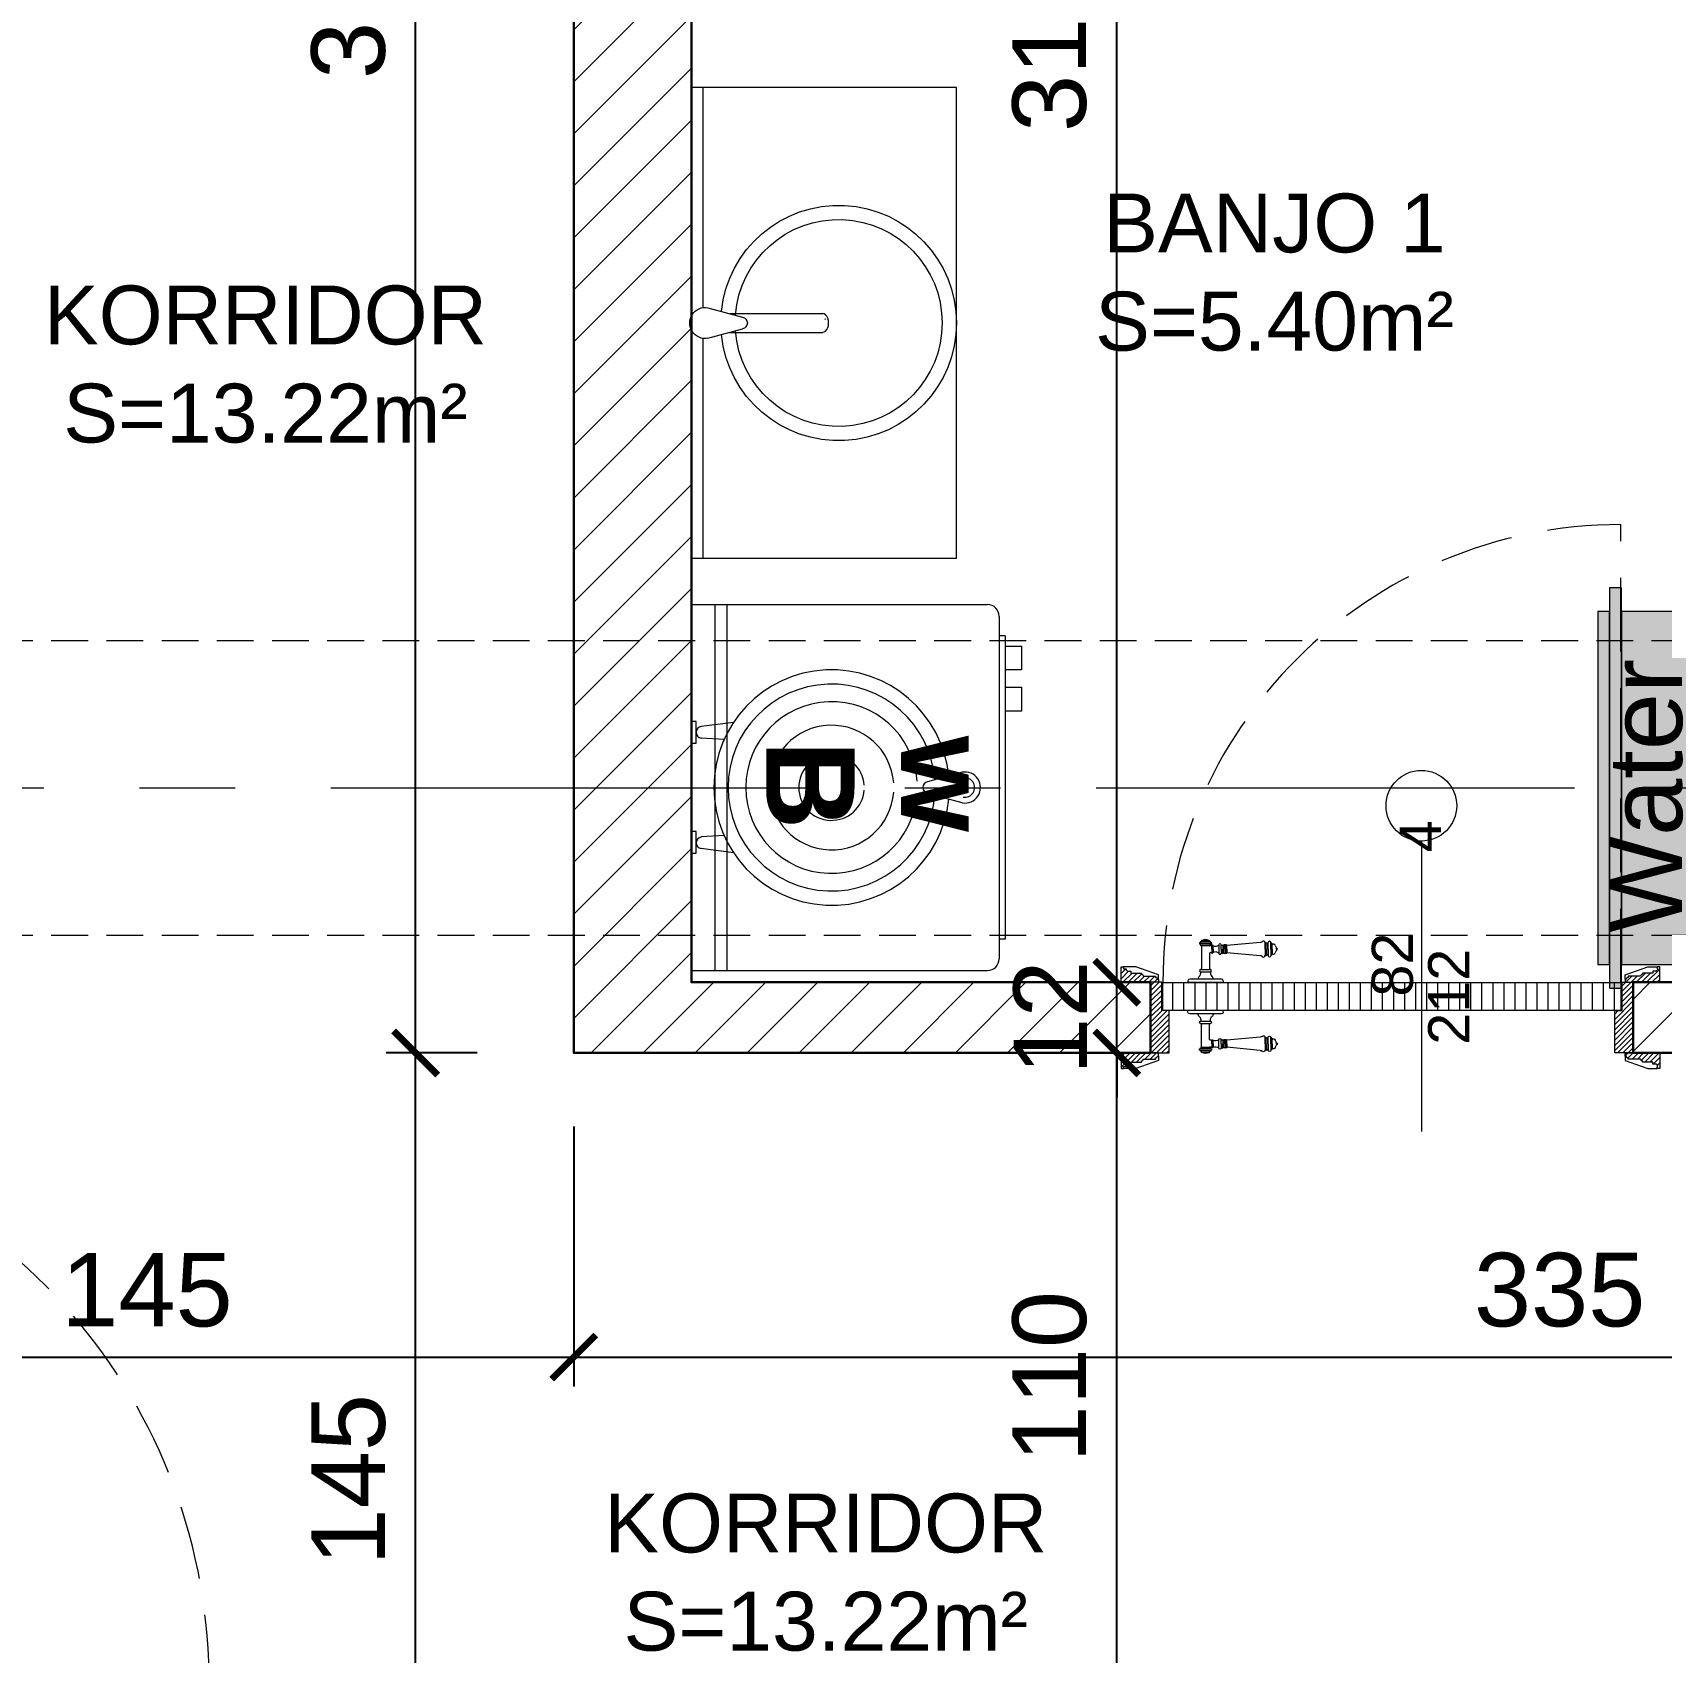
# Model space of a CAD drawing. Header units: centimetres. Extents: x 99002 to 104403, y -55119 to -48358.
# Drawn here: x 101197.4 to 101474.1, y -51419.2 to -51144 of the extents above; entities that cross this region are included whole.
import ezdxf

# ---------------------------------------------------------------- set-up
doc = ezdxf.new("R2010")
doc.units = ezdxf.units.CM
doc.header["$LTSCALE"] = 50
doc.header["$MEASUREMENT"] = 0
doc.linetypes.add('AXES', pattern=[2, 1.25, -0.25, 0.25, -0.25])
doc.linetypes.add('CACHE', pattern=[0.375, 0.25, -0.125])
doc.layers.get('0').update_dxf_attribs({"color": 8})
for name, color, linetype in [('AXES', 10, 'AXES'), ('COTE 50ème', 1, 'Continuous'), ('TEXTE', 7, 'Continuous')]:
    doc.layers.add(name, color=color, linetype=linetype)
for name, color, linetype, lineweight in [('BANJO', 160, 'Continuous', 9), ('BETON CACHE', 4, 'CACHE', 5), ('door', 44, 'Continuous', 5), ('KASETAT_Pen_No__22', 8, 'Continuous', 50), ('MACONNERIE COUPE', 7, 'Continuous', 30), ('MACONNERIE HACHURE', 253, 'Continuous', 13), ('mobilimi', 8, 'Continuous', 9)]:
    doc.layers.add(name, color=color, linetype=linetype, lineweight=lineweight)
doc.layers.add('DEMOL', color=7, linetype='Continuous', lineweight=60, true_color=0xb38600)
doc.layers.add('KASETAT_Pen_No__176', color=7, linetype='Continuous', lineweight=15, true_color=0x93a0c6)
doc.styles.add('GENERATED_STYLE_1', font='arial.ttf')
doc.styles.add('RS_TEXT_1.50', font='arial.ttf', dxfattribs={"height": 12.5})
doc.styles.add('RS_TXT_50', font='arial.ttf', dxfattribs={"height": 12.5})
doc.dimstyles.new('RS_50CM_LINEAIRE', dxfattribs={"dimscale": 5, "dimtxt": 12.5, "dimasz": 1.5, "dimexe": 1, "dimexo": 2.5, "dimgap": 1, "dimtad": 1, "dimdec": 1, "dimrnd": 0.5, "dimdsep": 46, "dimtxsty": 'RS_TXT_50', "dimblk1": 'ARCHTICK', "dimblk2": 'ARCHTICK', "dimsah": 1, "dimcen": 2.5, "dimdle": 1, "dimclrt": 4, "dimadec": 0, "dimazin": 2, "dimtfac": 1, "dimtdec": 1, "dimtix": 1, "dimtmove": 2, "dimatfit": 3, "dimfxl": 1, "dimtolj": 1, "dimtzin": 0, "dimarcsym": 0})

# ---------------------------------------------------------------- blocks, each defined once
blk = doc.blocks.new('lavaman')
at = {"layer": 'BANJO'}
for p, q in [((-61171.15, 21935.44), (-61216.15, 21935.44)), ((-61171.15, 21935.44), (-61171.15, 21855.44)), ((-61171.15, 21855.44), (-61216.15, 21855.44))]:
    blk.add_line(p, q, dxfattribs=at)
at = {"layer": 'BANJO', "linetype": 'Continuous'}
for p, q in [((-61216.15, 21896.66), (-61216.15, 21935.44)), ((-61214.15, 21935.44), (-61214.15, 21898.05)), ((-61171.15, 21935.44), (-61171.15, 21855.44)), ((-61216.15, 21925.44), (-61216.15, 21896.66)), ((-61213.35, 21898.04), (-61207.48, 21896.42)), ((-61209.67, 21897.03), (-61193.85, 21897.03)), ((-61193.49, 21894.81), (-61193.49, 21894.81)), ((-61193.49, 21894.81), (-61193.38, 21894.81)), ((-61193.38, 21894.81), (-61193.49, 21894.81)), ((-61193.38, 21894.81), (-61193.38, 21894.81)), ((-61216.15, 21894.21), (-61216.15, 21865.44)), ((-61216.15, 21855.44), (-61216.15, 21894.21)), ((-61214.15, 21892.82), (-61214.15, 21855.44)), ((-61213.35, 21892.84), (-61207.48, 21894.45)), ((-61209.65, 21893.84), (-61193.85, 21893.84))]:
    blk.add_line(p, q, dxfattribs=at)
for centre, radius, start, end in [((-61191.15, 21895.44), 20, 185.6501, 174.3499), ((-61191.15, 21895.44), 17.58, 184.3008, 175.6992), ((-61213.81, 21895.44), 2.64, 79.9738, 280.0262), ((-61207.66, 21895.44), 1, 280.3544, 79.6456)]:
    blk.add_arc(centre, radius, start, end, dxfattribs=at)
at = {"layer": 'BANJO', "linetype": 'Continuous', "extrusion": (0, 0, -1)}
blk.add_ellipse((-61193.85, 21895.43), major_axis=(0, 1.59), ratio=0.623935, start_param=0, end_param=3.141593, dxfattribs=at)
blk = doc.blocks.new('door900')
at = {"color": 0}
for p, q in [((-9.3, 67.7), (9.3, 67.7)), ((9.3, 65.2), (-9.3, 65.2)), ((-6.8, 71.5), (-6.8, 70.2)), ((-5.5, 71.5), (-6.8, 71.5)), ((-6.8, 70.2), (6.8, 70.2)), ((-6.8, 62.7), (-6.8, 24)), ((-6.8, 62.7), (6.8, 62.7)), ((-5.5, 71.5), (5.5, 71.5)), ((5.5, 71.5), (6.8, 71.5)), ((6.8, 71.5), (6.8, 70.2)), ((8.7, 62.7), (6.8, 62.7)), ((10.5, 56.8), (10.5, 62.5)), ((10.5, 56.8), (10.5, 51.1)), ((12.7, 56.8), (12.7, 62.5)), ((12.7, 56.8), (12.7, 51.1)), ((22.5, 63.8), (22.5, 49.8)), ((26.5, 56.8), (26.5, 63.8)), ((26.5, 63.8), (29.1, 63.8)), ((26.5, 63.8), (29.1, 63.8)), ((26.5, 56.8), (26.5, 49.8)), ((29.1, 63.8), (29.1, 62.8)), ((29.1, 62.8), (29.1, 56.8)), ((29.1, 50.8), (29.1, 56.8)), ((31.1, 62.8), (31.1, 56.8)), ((31.1, 50.8), (31.1, 56.8)), ((34.1, 56.8), (34.1, 62.8)), ((34.1, 62.8), (34.1, 56.8)), ((34.1, 50.8), (34.1, 56.8)), ((34.1, 56.8), (34.1, 50.8)), ((92.8, 68.1), (36.2, 62.8)), ((36.2, 56.8), (36.2, 62.8)), ((36.2, 56.8), (36.2, 50.8)), ((101.2, 67.3), (103.2, 68)), ((101.2, 56.8), (101.2, 67.3)), ((101.2, 56.8), (101.2, 46.3)), ((103.2, 68), (103.2, 67.7)), ((103.2, 56.8), (103.2, 68)), ((103.2, 56.8), (103.2, 46.3)), ((106.5, 68), (105.5, 67.3)), ((105.5, 56.8), (105.5, 67.3)), ((105.5, 56.8), (105.5, 46.3)), ((106.5, 56.8), (106.5, 68)), ((106.5, 56.8), (106.5, 45.7)), ((110.7, 68), (111.8, 67.3)), ((110.7, 56.8), (110.7, 68)), ((110.7, 56.8), (110.7, 45.7)), ((111.8, 56.8), (111.8, 67.3)), ((111.8, 66.2), (113.3, 66.2)), ((111.8, 56.8), (111.8, 46.3)), ((113.3, 56.8), (113.3, 66.2)), ((113.3, 56.8), (113.3, 47.5)), ((120.5, 56.8), (120.5, 58.6)), ((120.5, 56.8), (120.5, 55)), ((6.8, 49.1), (6.8, 24)), ((8.7, 50.9), (8.7, 50.9)), ((26.5, 49.8), (29.1, 49.8)), ((26.5, 49.8), (29.1, 49.8)), ((29.1, 50.8), (29.1, 49.8)), ((29.1, 49.8), (29.1, 49.8)), ((92.8, 45.5), (36.2, 50.8)), ((101.2, 46.3), (103.2, 45.7)), ((103.2, 45.9), (103.2, 45.7)), ((106.5, 45.7), (105.5, 46.3)), ((110.7, 45.7), (111.8, 46.3)), ((111.8, 47.5), (113.3, 47.5)), ((-30, 3), (-30, 0)), ((30, 0), (-30, 0)), ((27, 6), (-27, 6)), ((-8.3, 22.3), (8.3, 22.3)), ((-8.3, 18.3), (8.3, 18.3)), ((30, 3), (30, 0))]:
    blk.add_line(p, q, dxfattribs=at)
for centre, radius, start, end in [((-9.3, 66.5), 1.25, 90, 270), ((-6.8, 67.7), 2.51, 90.115, 179.885), ((-6.8, 65.2), 2.51, 180.115, 269.885), ((0, 64), 9.29, 53.4104, 126.5896), ((6.8, 67.7), 2.51, 0.115, 89.885), ((6.8, 65.2), 2.51, 270.115, 359.885), ((8.6, 64.9), 2.15, 272.7029, 297.6142), ((9.3, 66.5), 1.25, 270, 90), ((10, 62.5), 0.561, 3.7097, 127.9634), ((11.6, 62.5), 1.1, 0.0106, 179.9894), ((16.7, 70.5), 8.83, 243.5466, 311.3694), ((24.5, 63.7), 2.01, 4.1469, 175.8531), ((30.1, 62.8), 1.03, 0, 180.0014), ((32.6, 62.8), 1.48, 0, 180), ((35.2, 62.8), 1.03, 0, 180), ((32.6, 62.8), 1.48, 1.563306237032948e-10, 2.08440831604393e-10), ((93.1, 72.5), 4.4, 266.3976, 315.6468), ((98.3, 67.4), 2.89, 358.3861, 135.6468), ((104.3, 67.6), 1.15, 170.914, 348.1019), ((108.6, 68), 2.1, 0, 180), ((115.5, 62.5), 2.84, 13.4568, 140.4953), ((127.9, 65.2), 9.88, 191.9991, 221.6757), ((120.5, 56.8), 1.79, 0, 90), ((120.5, 56.8), 1.79, 270, 0), ((8.7, 49), 1.91, 88.7426, 178.1515), ((8.6, 48.8), 2.15, 62.3858, 87.2971), ((10, 51.1), 0.561, 232.0366, 356.2903), ((11.6, 51.1), 1.1, 180.0106, 359.9894), ((16.7, 43.2), 8.83, 48.6306, 116.4534), ((24.5, 50), 2.01, 184.1469, 355.8531), ((30.1, 50.8), 1.03, 179.9972, 0), ((32.6, 50.8), 1.48, 180, 0), ((35.2, 50.8), 1.03, 180, 0), ((93.1, 41.1), 4.4, 44.3532, 93.6024), ((98.3, 46.2), 2.89, 224.3532, 1.6139), ((104.3, 46.1), 1.15, 11.8981, 189.086), ((108.6, 45.7), 2.1, 180, 0), ((115.5, 51.2), 2.84, 219.5047, 346.5432), ((127.9, 48.5), 9.88, 138.3243, 168.0009), ((-27, 3), 3, 90, 180), ((-6.8, 6), 6, 130.5908, 180), ((-16.6, 16.6), 8.41, 314.3689, 12.0705), ((-8.3, 20.3), 2, 90, 270), ((-8.5, 24), 1.71, 275.059, 359.7825), ((8.5, 24), 1.71, 180.2175, 264.941), ((16.6, 16.6), 8.41, 167.9295, 225.6311), ((8.3, 20.3), 2, 270, 90), ((6.8, 6), 6, 0, 49.4092), ((27, 3), 3, 0, 90)]:
    blk.add_arc(centre, radius, start, end, dxfattribs=at)
blk = doc.blocks.new('A$Cb79da119')
at = {"layer": 'AXES', "lineweight": 5, "ltscale": 1.3}
blk.add_line((3195, -410), (-1985, -410), dxfattribs=at)
blk = doc.blocks.new('_ArchTick')
at = {"color": 0, "linetype": 'ByBlock', "const_width": 0.15}
blk.add_lwpolyline([(-0.5, -0.5), (0.5, 0.5)], dxfattribs=at)
blk = doc.blocks.new('*D992')
at = {"layer": 'COTE 50ème', "color": 0, "lineweight": -2, "ltscale": 0.5, "transparency": 16777216}
for p, q in [((101144.34, -51324.86), (101144.34, -51374.04)), ((101289.34, -51329.86), (101289.34, -51374.04)), ((101139.34, -51369.04), (101294.34, -51369.04))]:
    blk.add_line(p, q, dxfattribs=at)
at = {"layer": 'Defpoints', "color": 0, "ltscale": 0.5, "transparency": 16777216}
for p in [(101144.34, -51312.36), (101289.34, -51317.36), (101289.34, -51369.04)]:
    blk.add_point(p, dxfattribs=at)
at = {"layer": 'COTE 50ème', "color": 0, "lineweight": -2, "ltscale": 0.5, "transparency": 16777216, "xscale": 7.5, "yscale": 7.5, "zscale": 7.5, "rotation": 180}
blk.add_blockref('_ArchTick', (101144.34, -51369.04), dxfattribs=at)
at = {"layer": 'COTE 50ème', "color": 0, "lineweight": -2, "ltscale": 0.5, "transparency": 16777216, "xscale": 7.5, "yscale": 7.5, "zscale": 7.5}
blk.add_blockref('_ArchTick', (101289.34, -51369.04), dxfattribs=at)
at = {"layer": 'COTE 50ème', "color": 4, "ltscale": 0.5, "transparency": 16777216, "insert": (101216.84, -51357.66), "char_height": 12.5, "attachment_point": 5, "style": 'RS_TXT_50'}
blk.add_mtext('\\A1;145', dxfattribs=at)
blk = doc.blocks.new('*D993')
at = {"layer": 'COTE 50ème', "color": 0, "lineweight": -2, "ltscale": 0.5, "transparency": 16777216}
for p, q in [((101289.34, -51329.86), (101289.34, -51374.04)), ((101624.34, -51329.86), (101624.34, -51374.04)), ((101284.34, -51369.04), (101629.34, -51369.04))]:
    blk.add_line(p, q, dxfattribs=at)
at = {"layer": 'Defpoints', "color": 0, "ltscale": 0.5, "transparency": 16777216}
for p in [(101289.34, -51317.36), (101624.34, -51317.36), (101624.34, -51369.04)]:
    blk.add_point(p, dxfattribs=at)
at = {"layer": 'COTE 50ème', "color": 0, "lineweight": -2, "ltscale": 0.5, "transparency": 16777216, "xscale": 7.5, "yscale": 7.5, "zscale": 7.5, "rotation": 180}
blk.add_blockref('_ArchTick', (101289.34, -51369.04), dxfattribs=at)
at = {"layer": 'COTE 50ème', "color": 0, "lineweight": -2, "ltscale": 0.5, "transparency": 16777216, "xscale": 7.5, "yscale": 7.5, "zscale": 7.5}
blk.add_blockref('_ArchTick', (101624.34, -51369.04), dxfattribs=at)
at = {"layer": 'COTE 50ème', "color": 4, "ltscale": 0.5, "transparency": 16777216, "insert": (101456.84, -51357.65), "char_height": 12.5, "attachment_point": 5, "style": 'RS_TXT_50'}
blk.add_mtext('\\A1;335', dxfattribs=at)
blk = doc.blocks.new('*D1139')
at = {"layer": 'COTE 50ème', "color": 0, "lineweight": -2, "ltscale": 0.5, "transparency": 16777216}
for p, q in [((101381.59, -51432.36), (101381.59, -51312.36)), ((101370.21, -51317.36), (101386.59, -51317.36)), ((101449.99, -51427.36), (101376.59, -51427.36))]:
    blk.add_line(p, q, dxfattribs=at)
at = {"layer": 'Defpoints', "color": 0, "ltscale": 0.5, "transparency": 16777216}
for p in [(101357.71, -51317.36), (101381.59, -51317.36), (101462.49, -51427.36)]:
    blk.add_point(p, dxfattribs=at)
at = {"layer": 'COTE 50ème', "color": 0, "lineweight": -2, "ltscale": 0.5, "transparency": 16777216, "xscale": 7.5, "yscale": 7.5, "zscale": 7.5}
for p, rotation in [((101381.59, -51317.36), 90), ((101381.59, -51427.36), 270)]:
    blk.add_blockref('_ArchTick', p, dxfattribs=dict(at, rotation=rotation))
at = {"layer": 'COTE 50ème', "color": 4, "ltscale": 0.5, "transparency": 16777216, "insert": (101370.21, -51372.36), "char_height": 12.5, "attachment_point": 5, "rotation": 90, "style": 'RS_TXT_50'}
blk.add_mtext('\\A1;110', dxfattribs=at)
blk = doc.blocks.new('*D1140')
at = {"layer": 'COTE 50ème', "color": 0, "lineweight": -2, "ltscale": 0.5, "transparency": 16777216}
for p, q in [((101381.59, -51305.36), (101381.59, -51297.86)), ((101375.03, -51305.36), (101386.59, -51305.36)), ((101381.59, -51317.36), (101381.59, -51305.36)), ((101370.21, -51317.36), (101386.59, -51317.36)), ((101381.59, -51317.36), (101381.59, -51324.86))]:
    blk.add_line(p, q, dxfattribs=at)
at = {"layer": 'Defpoints', "color": 0, "ltscale": 0.5, "transparency": 16777216}
for p in [(101362.53, -51305.36), (101381.59, -51305.36), (101357.71, -51317.36)]:
    blk.add_point(p, dxfattribs=at)
at = {"layer": 'COTE 50ème', "color": 0, "lineweight": -2, "ltscale": 0.5, "transparency": 16777216, "xscale": 7.5, "yscale": 7.5, "zscale": 7.5}
for p, rotation in [((101381.59, -51305.36), 270), ((101381.59, -51317.36), 90)]:
    blk.add_blockref('_ArchTick', p, dxfattribs=dict(at, rotation=rotation))
at = {"layer": 'COTE 50ème', "color": 4, "ltscale": 0.5, "transparency": 16777216, "insert": (101370.31, -51311.36), "char_height": 12.5, "attachment_point": 5, "rotation": 90, "style": 'RS_TXT_50'}
blk.add_mtext('\\A1;12', dxfattribs=at)
blk = doc.blocks.new('*D1141')
at = {"layer": 'COTE 50ème', "color": 0, "lineweight": -2, "ltscale": 0.5, "transparency": 16777216}
for p, q in [((101381.59, -51310.36), (101381.59, -50982.36)), ((101348.19, -50987.36), (101386.59, -50987.36)), ((101375.03, -51305.36), (101386.59, -51305.36))]:
    blk.add_line(p, q, dxfattribs=at)
at = {"layer": 'Defpoints', "color": 0, "ltscale": 0.5, "transparency": 16777216}
for p in [(101335.69, -50987.36), (101381.59, -50987.36), (101362.53, -51305.36)]:
    blk.add_point(p, dxfattribs=at)
at = {"layer": 'COTE 50ème', "color": 0, "lineweight": -2, "ltscale": 0.5, "transparency": 16777216, "xscale": 7.5, "yscale": 7.5, "zscale": 7.5}
for p, rotation in [((101381.59, -50987.36), 90), ((101381.59, -51305.36), 270)]:
    blk.add_blockref('_ArchTick', p, dxfattribs=dict(at, rotation=rotation))
at = {"layer": 'COTE 50ème', "color": 4, "ltscale": 0.5, "transparency": 16777216, "insert": (101370.2, -51146.36), "char_height": 12.5, "attachment_point": 5, "rotation": 90, "style": 'RS_TXT_50'}
blk.add_mtext('\\A1;318', dxfattribs=at)
blk = doc.blocks.new('*D1179')
at = {"layer": 'COTE 50ème', "color": 0, "lineweight": -2, "ltscale": 0.5, "transparency": 16777216}
for p, q in [((101262.48, -51467.36), (101262.48, -51312.36)), ((101272.95, -51317.36), (101257.48, -51317.36)), ((101272.95, -51462.36), (101257.48, -51462.36))]:
    blk.add_line(p, q, dxfattribs=at)
at = {"layer": 'Defpoints', "color": 0, "ltscale": 0.5, "transparency": 16777216}
for p in [(101262.48, -51317.36), (101285.45, -51317.36), (101285.45, -51462.36)]:
    blk.add_point(p, dxfattribs=at)
at = {"layer": 'COTE 50ème', "color": 0, "lineweight": -2, "ltscale": 0.5, "transparency": 16777216, "xscale": 7.5, "yscale": 7.5, "zscale": 7.5}
for p, rotation in [((101262.48, -51317.36), 90), ((101262.48, -51462.36), 270)]:
    blk.add_blockref('_ArchTick', p, dxfattribs=dict(at, rotation=rotation))
at = {"layer": 'COTE 50ème', "color": 4, "ltscale": 0.5, "transparency": 16777216, "insert": (101251.1, -51389.86), "char_height": 12.5, "attachment_point": 5, "rotation": 90, "style": 'RS_TXT_50'}
blk.add_mtext('\\A1;145', dxfattribs=at)
blk = doc.blocks.new('*D1180')
at = {"layer": 'COTE 50ème', "color": 0, "lineweight": -2, "ltscale": 0.5, "transparency": 16777216}
for p, q in [((101262.48, -51322.36), (101262.48, -50952.36)), ((101276.84, -50957.36), (101257.48, -50957.36)), ((101272.95, -51317.36), (101257.48, -51317.36))]:
    blk.add_line(p, q, dxfattribs=at)
at = {"layer": 'Defpoints', "color": 0, "ltscale": 0.5, "transparency": 16777216}
for p in [(101262.48, -50957.36), (101289.34, -50957.36), (101285.45, -51317.36)]:
    blk.add_point(p, dxfattribs=at)
at = {"layer": 'COTE 50ème', "color": 0, "lineweight": -2, "ltscale": 0.5, "transparency": 16777216, "xscale": 7.5, "yscale": 7.5, "zscale": 7.5}
for p, rotation in [((101262.48, -50957.36), 90), ((101262.48, -51317.36), 270)]:
    blk.add_blockref('_ArchTick', p, dxfattribs=dict(at, rotation=rotation))
at = {"layer": 'COTE 50ème', "color": 4, "ltscale": 0.5, "transparency": 16777216, "insert": (101251.09, -51137.36), "char_height": 12.5, "attachment_point": 5, "rotation": 90, "style": 'RS_TXT_50'}
blk.add_mtext('\\A1;360', dxfattribs=at)

msp = doc.modelspace()

# ---------------------------------------------------------------- hatches: boundary and pattern name
at = {"layer": 'door'}
h = msp.add_hatch(dxfattribs=at)
h.set_pattern_fill('ANSI31', color=256, scale=5, angle=1260)
h.set_pattern_definition([(225, (249048.6114, -106622.33256), (0.4419417382, -0.4419417382), [])])
h.paths.add_polyline_path([(101387.35, -51317.36), (101390.5, -51317.36), (101390.5, -51310.18), (101389.24, -51310.18), (101389.24, -51305.36), (101387.35, -51305.36)])
edge = h.paths.add_edge_path()
edge.add_line((101383.6, -51319.25), (101384.02, -51319.25))
edge.add_line((101384.02, -51319.25), (101384.02, -51318.93))
edge.add_line((101384.02, -51318.93), (101385.78, -51318.93))
edge.add_line((101385.78, -51318.93), (101385.78, -51318.72))
edge.add_arc((101385.78, -51318.41), 0.314, 270, 360)
edge.add_line((101386.1, -51318.41), (101388.19, -51318.41))
edge.add_line((101388.19, -51318.41), (101388.19, -51318.2))
edge.add_arc((101388.19, -51317.89), 0.314, 270, 360)
edge.add_line((101388.51, -51317.89), (101388.72, -51317.89))
edge.add_line((101388.72, -51317.89), (101388.72, -51317.36))
edge.add_line((101388.72, -51317.36), (101382.35, -51317.36))
edge.add_line((101382.35, -51317.36), (101382.35, -51319.98))
edge.add_line((101382.35, -51319.98), (101382.76, -51319.98))
edge.add_line((101382.76, -51319.98), (101382.76, -51319.67))
edge.add_line((101382.76, -51319.67), (101383.18, -51319.67))
edge.add_arc((101383.6, -51319.67), 0.419, 450, 540, ccw=False)
edge = h.paths.add_edge_path()
edge.add_line((101383.6, -51303.48), (101384.02, -51303.48))
edge.add_line((101384.02, -51303.48), (101384.02, -51303.79))
edge.add_line((101384.02, -51303.79), (101385.78, -51303.79))
edge.add_line((101385.78, -51303.79), (101385.78, -51304))
edge.add_arc((101385.78, -51304.31), 0.314, 360, 450, ccw=False)
edge.add_line((101386.1, -51304.31), (101388.19, -51304.31))
edge.add_line((101388.19, -51304.31), (101388.19, -51304.52))
edge.add_arc((101388.19, -51304.84), 0.314, 360, 450, ccw=False)
edge.add_line((101388.51, -51304.84), (101388.72, -51304.84))
edge.add_line((101388.72, -51304.84), (101388.72, -51305.36))
edge.add_line((101388.72, -51305.36), (101382.35, -51305.36))
edge.add_line((101382.35, -51305.36), (101382.35, -51302.74))
edge.add_line((101382.35, -51302.74), (101382.76, -51302.74))
edge.add_line((101382.76, -51302.74), (101382.76, -51303.06))
edge.add_line((101382.76, -51303.06), (101383.18, -51303.06))
edge.add_arc((101383.6, -51303.06), 0.419, 180, 270)
h = msp.add_hatch(dxfattribs=at)
h.set_pattern_fill('ANSI31', color=256, scale=5, angle=1260)
h.set_pattern_definition([(225, (249038.59955, -106622.33256), (0.4419417382, -0.4419417382), [])])
edge = h.paths.add_edge_path()
edge.add_line((101473.09, -51319.25), (101472.68, -51319.25))
edge.add_line((101472.68, -51319.25), (101472.68, -51318.93))
edge.add_line((101472.68, -51318.93), (101470.91, -51318.93))
edge.add_line((101470.91, -51318.93), (101470.91, -51318.72))
edge.add_arc((101470.91, -51318.41), 0.314, 180, 270, ccw=False)
edge.add_line((101470.6, -51318.41), (101468.5, -51318.41))
edge.add_line((101468.5, -51318.41), (101468.5, -51318.2))
edge.add_arc((101468.5, -51317.89), 0.314, 180, 270, ccw=False)
edge.add_line((101468.19, -51317.89), (101467.98, -51317.89))
edge.add_line((101467.98, -51317.89), (101467.98, -51317.36))
edge.add_line((101467.98, -51317.36), (101473.84, -51317.36))
edge.add_line((101473.84, -51317.36), (101473.84, -51319.98))
edge.add_line((101473.84, -51319.98), (101473.43, -51319.98))
edge.add_line((101473.43, -51319.98), (101473.43, -51319.67))
edge.add_line((101473.43, -51319.67), (101473.51, -51319.67))
edge.add_arc((101473.09, -51319.67), 0.419, 360, 450)
h.paths.add_polyline_path([(101469.34, -51317.36), (101466.2, -51317.36), (101466.2, -51310.18), (101467.46, -51310.18), (101467.46, -51305.36), (101469.34, -51305.36)])
edge = h.paths.add_edge_path()
edge.add_line((101473.09, -51303.48), (101472.68, -51303.48))
edge.add_line((101472.68, -51303.48), (101472.68, -51303.79))
edge.add_line((101472.68, -51303.79), (101470.91, -51303.79))
edge.add_line((101470.91, -51303.79), (101470.91, -51304))
edge.add_arc((101470.91, -51304.31), 0.314, 450, 540)
edge.add_line((101470.6, -51304.31), (101468.5, -51304.31))
edge.add_line((101468.5, -51304.31), (101468.5, -51304.52))
edge.add_arc((101468.5, -51304.84), 0.314, 450, 540)
edge.add_line((101468.19, -51304.84), (101467.98, -51304.84))
edge.add_line((101467.98, -51304.84), (101467.98, -51305.36))
edge.add_line((101467.98, -51305.36), (101473.84, -51305.36))
edge.add_line((101473.84, -51305.36), (101473.84, -51302.74))
edge.add_line((101473.84, -51302.74), (101473.43, -51302.74))
edge.add_line((101473.43, -51302.74), (101473.43, -51303.06))
edge.add_line((101473.43, -51303.06), (101473.51, -51303.06))
edge.add_arc((101473.09, -51303.06), 0.419, 270, 360, ccw=False)
h = msp.add_hatch(dxfattribs=at)
h.set_pattern_fill('ANSI31', color=256, scale=15, angle=765)
h.set_pattern_definition([(90, (55539.8964, -150669.765), (-1.875, 2e-15), [])])
h.paths.add_polyline_path([(101467.25, -51310.13), (101389.45, -51310.13), (101389.45, -51305.41), (101467.25, -51305.41)])
at = {"layer": 'KASETAT_Pen_No__176', "linetype": 'Continuous', "lineweight": 0, "true_color": 0x139b48}
msp.add_hatch(color=114, dxfattribs=at).paths.add_polyline_path([(101463.34, -51242.36), (101463.34, -51302.36), (101465.34, -51302.36), (101465.34, -51306.36), (101467.34, -51306.36), (101467.34, -51302.36), (101479.34, -51302.36), (101479.34, -51242.36), (101467.34, -51242.36), (101467.34, -51238.36), (101465.34, -51238.36), (101465.34, -51242.36)])
at = {"layer": 'MACONNERIE HACHURE'}
h = msp.add_hatch(dxfattribs=at)
h.set_pattern_fill('ANSI31', color=256, scale=50, style=0)
h.set_pattern_definition([(45, (0, 5835.283), (-4.41941738, 4.41941738), [])])
h.paths.add_polyline_path([(101144.34, -51327.36), (101124.34, -51327.36), (101124.34, -51297.36), (101144.34, -51297.36)])
h.paths.add_polyline_path([(100644.34, -51327.36), (100664.34, -51327.36), (100664.34, -51297.36), (100644.34, -51297.36)])
h.paths.add_polyline_path([(101224.34, -50332.36), (101199.34, -50332.36), (101199.34, -50238.36), (101224.34, -50238.36)])
h.paths.add_polyline_path([(101224.34, -50357.36), (101199.34, -50357.36), (101199.34, -50513.36), (101147.34, -50513.36), (101147.34, -50535.36), (101159.34, -50535.36), (101159.34, -50525.36), (101284.34, -50525.36), (101284.34, -50513.36), (101224.34, -50513.36)])
h.paths.add_polyline_path([(100564.34, -50332.36), (100589.34, -50332.36), (100589.34, -50238.36), (100564.34, -50238.36)])
h.paths.add_polyline_path([(101329.34, -50332.36), (101499.34, -50332.36), (101499.34, -50357.36), (101329.34, -50357.36)])
h.paths.add_polyline_path([(101624.34, -49932.36), (101524.34, -49932.36), (101524.34, -49907.36), (101624.34, -49907.36)])
h.paths.add_polyline_path([(101284.34, -49932.36), (101344.34, -49932.36), (101344.34, -49907.36), (101259.34, -49907.36), (101259.34, -49972.36), (101224.34, -49972.36), (101224.34, -49997.36), (101284.34, -49997.36)])
h.paths.add_polyline_path([(101964.34, -50062.36), (101964.34, -49997.36), (101859.34, -49997.36), (101859.34, -49932.36), (101804.34, -49932.36), (101804.34, -49907.36), (101884.34, -49907.36), (101884.34, -49972.36), (101994.34, -49972.36), (101994.34, -50037.36), (102012.19, -50037.36), (102012.19, -50062.36)])
h.paths.add_polyline_path([(101994.34, -50332.36), (101969.34, -50332.36), (101969.34, -50299.36), (101994.34, -50299.36)])
h.paths.add_polyline_path([(100164.34, -49932.36), (100264.34, -49932.36), (100264.34, -49907.36), (100164.34, -49907.36)])
h.paths.add_polyline_path([(100504.34, -49932.36), (100444.34, -49932.36), (100444.34, -49907.36), (100529.34, -49907.36), (100529.34, -49972.36), (100564.34, -49972.36), (100564.34, -49997.36), (100504.34, -49997.36)])
h.paths.add_polyline_path([(99824.34, -50062.36), (99824.34, -49997.36), (99929.34, -49997.36), (99929.34, -49932.36), (99984.34, -49932.36), (99984.34, -49907.36), (99904.34, -49907.36), (99904.34, -49972.36), (99794.34, -49972.36), (99794.34, -50037.36), (99776.49, -50037.36), (99776.49, -50062.36)])
h.paths.add_polyline_path([(99794.34, -50332.36), (99819.34, -50332.36), (99819.34, -50299.36), (99794.34, -50299.36)])
h.paths.add_polyline_path([(100121.34, -50332.36), (100104.34, -50332.21), (100104.34, -50357.21), (100121.34, -50357.36)])
h.paths.add_polyline_path([(101667.34, -50332.36), (101684.34, -50332.21), (101684.34, -50357.21), (101667.34, -50357.36)])
h.paths.add_polyline_path([(101969.34, -50417.36), (101994.34, -50417.36), (101994.34, -50357.36), (101969.34, -50357.36)])
h.paths.add_polyline_path([(101499.34, -51305.36), (101509.34, -51305.36), (101509.34, -51317.36), (101469.34, -51317.36), (101469.34, -51305.36), (101479.34, -51305.36), (101479.34, -50987.36), (101309.34, -50987.36), (101309.34, -51305.36), (101387.35, -51305.36), (101387.35, -51317.36), (101289.34, -51317.36), (101289.34, -50957.36), (101859.34, -50957.36), (101859.34, -50912.36), (101884.34, -50912.36), (101884.34, -50962.36), (101994.34, -50962.36), (101994.34, -50982.36), (101884.34, -50982.36), (101884.34, -51032.36), (101859.34, -51032.36), (101859.34, -50987.36), (101499.34, -50987.36)])
h.paths.add_polyline_path([(100459.34, -50332.36), (100289.34, -50332.36), (100289.34, -50357.36), (100459.34, -50357.36)])
h.paths.add_polyline_path([(100164.34, -50363.36), (100164.34, -50358.36), (100216.34, -50358.36), (100216.34, -50357.36), (100221.34, -50357.36), (100221.34, -50363.36)])
h.paths.add_polyline_path([(100714.18, -51192.36), (100664.34, -51192.36), (100664.34, -51152.36), (100714.18, -51152.36)])
h.paths.add_polyline_path([(100874.34, -51192.36), (100834.34, -51192.36), (100834.34, -51152.36), (100874.34, -51152.36)])
h.paths.add_polyline_path([(100734.34, -51547.36), (100644.34, -51547.36), (100644.34, -51487.36), (100491.34, -51487.36), (100491.34, -51750.36), (100479.34, -51750.36), (100479.34, -51612.36), (100469.34, -51612.36), (100469.34, -51600.36), (100479.34, -51600.36), (100479.34, -51462.36), (100644.34, -51462.36), (100644.34, -51427.36), (100664.34, -51427.36), (100664.34, -51511.36), (100734.34, -51511.36), (100734.34, -51462.36), (100769.34, -51462.36), (100769.34, -51482.36), (100759.34, -51482.36), (100759.34, -51532.36), (100734.34, -51532.36), (100734.34, -51516.36), (100664.34, -51516.36), (100664.34, -51542.36), (100734.34, -51542.36)])
h.paths.add_polyline_path([(99929.34, -51940.47), (99904.34, -51940.47), (99904.34, -51987.36), (99929.34, -51987.36)])
h.paths.add_polyline_path([(100289.34, -51305.36), (100279.34, -51305.36), (100279.34, -51317.36), (100319.34, -51317.36), (100319.34, -51305.36), (100309.34, -51305.36), (100309.34, -50987.36), (100479.34, -50987.36), (100479.34, -51305.36), (100401.33, -51305.36), (100401.33, -51317.36), (100499.34, -51317.36), (100499.34, -50957.36), (99929.34, -50957.36), (99929.34, -50912.36), (99904.34, -50912.36), (99904.34, -50962.36), (99794.34, -50962.36), (99794.34, -50982.36), (99904.34, -50982.36), (99904.34, -51032.36), (99929.34, -51032.36), (99929.34, -50987.36), (100289.34, -50987.36)])
h.paths.add_polyline_path([(99819.34, -50417.36), (99794.34, -50417.36), (99794.34, -50357.36), (99819.34, -50357.36)])
h.paths.add_polyline_path([(100564.34, -50357.36), (100589.34, -50357.36), (100589.34, -50513.36), (100641.34, -50513.36), (100641.34, -50535.36), (100629.34, -50535.36), (100629.34, -50525.36), (100504.34, -50525.36), (100504.34, -50513.36), (100564.34, -50513.36)])
h.paths.add_polyline_path([(100589.34, -50162.36), (100589.34, -50142.36), (100639.34, -50142.36), (100639.34, -50022.36), (100664.34, -50022.36), (100664.34, -50137.36), (100681.84, -50137.36), (100681.84, -50162.36)])
h.paths.add_polyline_path([(99929.34, -51612.36), (99929.34, -51670.47), (99904.34, -51670.47), (99904.34, -51617.36), (99794.34, -51617.36), (99794.34, -51527.36), (99819.34, -51527.36), (99819.34, -51592.36), (100152.34, -51592.36), (100152.34, -51419.36), (100164.34, -51419.36), (100164.34, -51427.36), (100220.34, -51427.36), (100220.34, -51439.36), (100164.34, -51439.36), (100164.34, -51587.36), (100312.34, -51587.36), (100312.34, -51439.36), (100302.34, -51439.36), (100302.34, -51427.36), (100324.34, -51427.36), (100324.34, -51600.36), (100377.21, -51600.36), (100377.21, -51612.36)])
h.paths.add_polyline_path([(100164.34, -51285.36), (100164.34, -51305.36), (100187.34, -51305.36), (100187.34, -51317.36), (100164.34, -51317.36), (100164.34, -51327.36), (100152.34, -51327.36), (100152.34, -51297.36), (99929.34, -51297.36), (99929.34, -51285.36)])
h.paths.add_polyline_path([(100729.34, -50647.36), (100729.34, -50635.36), (100641.34, -50635.36), (100641.34, -50627.36), (100629.34, -50627.36), (100629.34, -50647.36)])
h.paths.add_polyline_path([(99819.34, -51297.36), (99794.34, -51297.36), (99794.34, -51347.36), (99819.34, -51347.36)])
h.paths.add_polyline_path([(99819.34, -50647.36), (99794.34, -50647.36), (99794.34, -50597.36), (99819.34, -50597.36)])
h.paths.add_polyline_path([(99929.34, -51247.36), (99904.34, -51247.36), (99904.34, -51192.47), (99929.34, -51192.47)], flags=17)
h.paths.add_polyline_path([(99929.34, -50697.36), (99904.34, -50697.36), (99904.34, -50752.25), (99929.34, -50752.25)])
h.paths.add_polyline_path([(101074.51, -51192.36), (101124.34, -51192.36), (101124.34, -51152.36), (101074.51, -51152.36)])
h.paths.add_polyline_path([(100914.34, -51192.36), (100954.34, -51192.36), (100954.34, -51152.36), (100914.34, -51152.36)])
h.paths.add_polyline_path([(100759.34, -52012.36), (100779.34, -52012.36), (100779.34, -52037.36), (100759.34, -52037.36)])
h.paths.add_polyline_path([(100444.34, -52012.36), (100444.34, -52037.36), (100624.34, -52037.36), (100624.34, -52012.36), (100491.34, -52012.36), (100491.34, -51842.36), (100479.34, -51842.36), (100479.34, -52012.36)])
h.paths.add_polyline_path([(101054.34, -51547.36), (101144.34, -51547.36), (101144.34, -51487.36), (101297.34, -51487.36), (101297.34, -51752.36), (101309.34, -51752.36), (101309.34, -51612.36), (101319.34, -51612.36), (101319.34, -51600.36), (101309.34, -51600.36), (101309.34, -51462.36), (101144.34, -51462.36), (101144.34, -51427.36), (101124.34, -51427.36), (101124.34, -51511.36), (101054.34, -51511.36), (101054.34, -51462.36), (100869.34, -51462.36), (100869.34, -51482.36), (101029.34, -51482.36), (101029.34, -51532.36), (101054.34, -51532.36), (101054.34, -51516.36), (101124.34, -51516.36), (101124.34, -51542.36), (101054.34, -51542.36)])
h.paths.add_polyline_path([(101859.34, -51940.47), (101884.34, -51940.47), (101884.34, -51987.36), (101859.34, -51987.36)])
h.paths.add_polyline_path([(100879.34, -50162.36), (100861.84, -50162.36), (100861.84, -50137.36), (100879.34, -50137.36), (100879.34, -49972.36), (100909.34, -49972.36), (100909.34, -50137.36), (100926.84, -50137.36), (100926.84, -50162.36), (100909.34, -50162.36), (100909.34, -50635.36), (100977.34, -50635.36), (100977.34, -50647.36), (100909.34, -50647.36), (100909.34, -50822.36), (100879.34, -50822.36), (100879.34, -50647.36), (100811.34, -50647.36), (100811.34, -50635.36), (100879.34, -50635.36)])
h.paths.add_polyline_path([(101199.34, -50162.36), (101199.34, -50142.36), (101149.34, -50142.36), (101149.34, -50022.36), (101124.34, -50022.36), (101124.34, -50137.36), (101106.84, -50137.36), (101106.84, -50162.36)])
h.paths.add_polyline_path([(99929.34, -52012.36), (99984.34, -52012.36), (99984.34, -52037.36), (99929.34, -52037.36)])
h.paths.add_polyline_path([(100164.34, -52012.36), (100164.34, -52037.36), (100264.34, -52037.36), (100264.34, -52012.36)])
h.paths.add_polyline_path([(100879.34, -52012.36), (101029.34, -52012.36), (101029.34, -52037.36), (100879.34, -52037.36)])
h.paths.add_polyline_path([(101164.34, -52012.36), (101297.34, -52012.36), (101297.34, -51842.36), (101309.34, -51842.36), (101309.34, -52012.36), (101859.34, -52012.36), (101859.34, -52037.36), (101164.34, -52037.36)])
h.paths.add_polyline_path([(101859.34, -51612.36), (101859.34, -51670.47), (101884.34, -51670.47), (101884.34, -51617.36), (101994.34, -51617.36), (101994.34, -51527.36), (101969.34, -51527.36), (101969.34, -51592.36), (101636.34, -51592.36), (101636.34, -51419.36), (101624.34, -51419.36), (101624.34, -51427.36), (101568.34, -51427.36), (101568.34, -51439.36), (101624.34, -51439.36), (101624.34, -51587.36), (101476.34, -51587.36), (101476.34, -51439.36), (101486.34, -51439.36), (101486.34, -51427.36), (101464.34, -51427.36), (101464.34, -51600.36), (101411.48, -51600.36), (101411.48, -51612.36)])
h.paths.add_polyline_path([(101624.34, -51285.36), (101624.34, -51305.36), (101601.34, -51305.36), (101601.34, -51317.36), (101624.34, -51317.36), (101624.34, -51327.36), (101636.34, -51327.36), (101636.34, -51297.36), (101859.34, -51297.36), (101859.34, -51285.36)])
h.paths.add_polyline_path([(101059.34, -50647.36), (101059.34, -50635.36), (101147.34, -50635.36), (101147.34, -50627.36), (101159.34, -50627.36), (101159.34, -50647.36)])
h.paths.add_polyline_path([(101969.34, -51297.36), (101994.34, -51297.36), (101994.34, -51347.36), (101969.34, -51347.36)])
h.paths.add_polyline_path([(101969.34, -50647.36), (101994.34, -50647.36), (101994.34, -50597.36), (101969.34, -50597.36)])
h.paths.add_polyline_path([(101859.34, -51247.36), (101884.34, -51247.36), (101884.34, -51192.47), (101859.34, -51192.47)], flags=17)
h.paths.add_polyline_path([(101859.34, -50697.36), (101884.34, -50697.36), (101884.34, -50752.25), (101859.34, -50752.25)])

# ---------------------------------------------------------------- linework, layer by layer
at = {"layer": 'BANJO'}
for p, q in [((101309.34, -51241.2), (101359.63, -51241.2)), ((101309.34, -51241.2), (101309.34, -51303.36)), ((101313.34, -51241.2), (101313.34, -51303.36)), ((101315.34, -51241.2), (101315.34, -51303.36)), ((101361.63, -51243.2), (101361.63, -51301.36)), ((101362.63, -51246.51), (101361.63, -51246.51)), ((101362.63, -51246.51), (101362.63, -51298.06)), ((101362.63, -51248.24), (101365.39, -51248.24)), ((101365.39, -51248.24), (101365.39, -51252.3)), ((101365.39, -51252.3), (101362.63, -51252.3)), ((101362.63, -51255.24), (101365.39, -51255.24)), ((101365.39, -51255.24), (101365.39, -51259.3)), ((101365.39, -51259.3), (101362.63, -51259.3)), ((101316.49, -51261.22), (101310.97, -51261.91)), ((101314.88, -51264.13), (101310.97, -51263.88)), ((101355.35, -51269.68), (101349.47, -51271.3)), ((101355.35, -51274.88), (101349.47, -51273.27)), ((101314.88, -51280.43), (101310.97, -51280.68)), ((101316.49, -51283.35), (101310.97, -51282.65)), ((101362.63, -51298.06), (101361.63, -51298.06)), ((101309.34, -51303.36), (101359.63, -51303.36))]:
    msp.add_line(p, q, dxfattribs=at)
for points in [[(101309.35, -51261.07), (101309.35, -51264.73), (101310.15, -51264.73), (101310.15, -51261.07)], [(101309.34, -51279.74), (101309.34, -51283.4), (101310.14, -51283.4), (101310.14, -51279.74)]]:
    msp.add_lwpolyline(points, close=True, dxfattribs=at)
for centre, radius, start, end in [((101359.63, -51243.2), 2, 0, 90), ((101333.15, -51272.28), 20, 5.6501, 354.3499), ((101333.15, -51272.28), 17.58, 4.3008, 355.6992), ((101333.15, -51272.28), 14.58, 4.3008, 355.6992), ((101311.15, -51262.9), 1, 100.3544, 259.6456), ((101333.15, -51272.28), 10.58, 4.3008, 355.6992), ((101333.15, -51272.28), 5.58, 4.3008, 355.6992), ((101349.65, -51272.28), 1, 100.3544, 259.6456), ((101355.81, -51272.28), 2.64, 259.9738, 100.0262), ((101355.81, -51272.28), 1.64, 259.9738, 100.0262), ((101311.15, -51281.67), 1, 100.3544, 259.6456), ((101359.63, -51301.36), 2, 270, 0)]:
    msp.add_arc(centre, radius, start, end, dxfattribs=at)
at = {"layer": 'BETON CACHE', "lineweight": 5, "ltscale": 0.5}
msp.add_lwpolyline([(101994.34, -51247.36), (99794.34, -51247.36), (99794.34, -51297.36), (101994.34, -51297.36)], close=True, dxfattribs=at)
at = {"layer": 'door', "linetype": 'CACHE'}
msp.add_line((101467.25, -51305.41), (101467.25, -51227.62), dxfattribs=at)
at = {"layer": 'door'}
msp.add_line((101433.35, -51281.37), (101433.35, -51330.69), dxfattribs=at)
for points in [[(101383.6, -51303.48), (101384.02, -51303.48), (101384.02, -51303.79), (101385.78, -51303.79), (101385.78, -51304, -0.414214), (101386.1, -51304.31), (101388.19, -51304.31), (101388.19, -51304.52, -0.414214), (101388.51, -51304.84), (101388.72, -51304.84), (101388.72, -51305.36), (101382.35, -51305.36), (101382.35, -51302.74), (101382.76, -51302.74), (101382.76, -51303.06), (101383.18, -51303.06, 0.414214), (101383.6, -51303.48)], [(101473.09, -51303.48), (101472.68, -51303.48), (101472.68, -51303.79), (101470.91, -51303.79), (101470.91, -51304, 0.414214), (101470.6, -51304.31), (101468.5, -51304.31), (101468.5, -51304.52, 0.414214), (101468.19, -51304.84), (101467.98, -51304.84), (101467.98, -51305.36), (101473.84, -51305.36), (101473.84, -51302.74), (101473.43, -51302.74), (101473.43, -51303.06), (101473.51, -51303.06, -0.414214), (101473.09, -51303.48)], [(101383.6, -51319.25), (101384.02, -51319.25), (101384.02, -51318.93), (101385.78, -51318.93), (101385.78, -51318.72, 0.414214), (101386.1, -51318.41), (101388.19, -51318.41), (101388.19, -51318.2, 0.414214), (101388.51, -51317.89), (101388.72, -51317.89), (101388.72, -51317.36), (101382.35, -51317.36), (101382.35, -51319.98), (101382.76, -51319.98), (101382.76, -51319.67), (101383.18, -51319.67, -0.414214), (101383.6, -51319.25)], [(101473.09, -51319.25), (101472.68, -51319.25), (101472.68, -51318.93), (101470.91, -51318.93), (101470.91, -51318.72, -0.414214), (101470.6, -51318.41), (101468.5, -51318.41), (101468.5, -51318.2, -0.414214), (101468.19, -51317.89), (101467.98, -51317.89), (101467.98, -51317.36), (101473.84, -51317.36), (101473.84, -51319.98), (101473.43, -51319.98), (101473.43, -51319.67), (101473.51, -51319.67, 0.414214), (101473.09, -51319.25)]]:
    msp.add_lwpolyline(points, format="xyb", dxfattribs=at)
for points in [[(101388.72, -51304.84), (101388.72, -51304.11), (101384.86, -51302.74), (101382.76, -51302.74)], [(101467.98, -51304.84), (101467.98, -51304.11), (101471.84, -51302.74), (101473.43, -51302.74)], [(101387.35, -51317.36), (101390.5, -51317.36), (101390.5, -51310.18), (101389.24, -51310.18), (101389.24, -51305.36), (101387.35, -51305.36), (101387.35, -51317.36)], [(101467.25, -51310.13), (101389.45, -51310.13), (101389.45, -51305.41), (101467.25, -51305.41), (101467.25, -51310.13)], [(101469.34, -51317.36), (101466.2, -51317.36), (101466.2, -51310.18), (101467.46, -51310.18), (101467.46, -51305.36), (101469.34, -51305.36), (101469.34, -51317.36)], [(101388.72, -51317.89), (101388.72, -51318.62), (101384.86, -51319.98), (101382.76, -51319.98)], [(101467.98, -51317.89), (101467.98, -51318.62), (101471.84, -51319.98), (101473.43, -51319.98)]]:
    msp.add_lwpolyline(points, dxfattribs=at)
msp.add_circle((101433.35, -51275.37), 6, dxfattribs=at)
at = {"layer": 'door', "linetype": 'CACHE'}
for centre, radius, start, end in [((101467.25, -51305.41), 77.8, 90, 180), ((101131.71, -51424.31), 95.68, 359.4244, 82.4456)]:
    msp.add_arc(centre, radius, start, end, dxfattribs=at)
at = {"layer": 'KASETAT_Pen_No__22', "color": 32, "linetype": 'Continuous', "lineweight": 0, "true_color": 0xcd6928}
for p, q in [((101465.34, -51238.36), (101465.34, -51306.36)), ((101467.34, -51238.36), (101465.34, -51238.36)), ((101467.34, -51306.36), (101467.34, -51238.36)), ((101463.34, -51242.36), (101463.34, -51302.36)), ((101465.34, -51242.36), (101463.34, -51242.36)), ((101465.34, -51302.36), (101465.34, -51242.36)), ((101467.34, -51242.36), (101467.34, -51302.36)), ((101479.34, -51242.36), (101467.34, -51242.36)), ((101463.34, -51302.36), (101465.34, -51302.36)), ((101467.34, -51302.36), (101479.34, -51302.36)), ((101465.34, -51306.36), (101467.34, -51306.36))]:
    msp.add_line(p, q, dxfattribs=at)
at = {"layer": 'MACONNERIE COUPE'}
msp.add_lwpolyline([(101499.34, -51305.36), (101509.34, -51305.36), (101509.34, -51317.36), (101469.34, -51317.36), (101469.34, -51305.36), (101479.34, -51305.36), (101479.34, -50987.36), (101309.34, -50987.36), (101309.34, -51305.36), (101387.35, -51305.36), (101387.35, -51317.36), (101289.34, -51317.36), (101289.34, -50957.36), (101859.34, -50957.36), (101859.34, -50912.36), (101884.34, -50912.36), (101884.34, -50962.36), (101994.34, -50962.36), (101994.34, -50982.36), (101884.34, -50982.36), (101884.34, -51032.36), (101859.34, -51032.36), (101859.34, -50987.36), (101499.34, -50987.36)], close=True, dxfattribs=at)

# ---------------------------------------------------------------- block references
at = {"layer": 'door', "xscale": 0.1, "yscale": 0.1, "zscale": 0.1}
msp.add_blockref('door900', (101396.69, -51305.41), dxfattribs=at)
at = {"layer": 'door', "xscale": -0.1, "yscale": 0.1, "zscale": 0.1, "rotation": 180}
msp.add_blockref('door900', (101396.69, -51310.13), dxfattribs=at)
at = {"layer": 'MACONNERIE COUPE', "lineweight": 5, "ltscale": 0.5}
msp.add_blockref('A$Cb79da119', (101124.34, -50862.36), dxfattribs=at)
at = {"layer": 'mobilimi', "xscale": -1, "rotation": 180}
msp.add_blockref('lavaman', (162525.5, -29297.93), dxfattribs=at)

# ---------------------------------------------------------------- texts
at = {"layer": 'BANJO', "char_height": 15, "attachment_point": 9, "rotation": 270, "style": 'RS_TEXT_1.50'}
for s, insert in [('{\\fArial|b1|i0|c0|p34;w}', (101344.95, -51279.8)), ('{\\fArial|b1|i0|c0|p34;B}', (101322.05, -51279.38))]:
    msp.add_mtext_dynamic_manual_height_columns(s, width=19.1434, gutter_width=31.25, heights=[0], dxfattribs=dict(at, insert=insert))
at = {"layer": 'DEMOL', "lineweight": -2, "char_height": 10, "width": 93.9293, "attachment_point": 5, "style": 'RS_TEXT_1.50'}
for s, insert in [('BANJO 1\\PS=5.40m²', (101408.39, -51184.79)), ('KORRIDOR\\PS=13.22m²', (101236.97, -51200.41)), ('KORRIDOR\\PS=13.22m²', (101332.16, -51405.62))]:
    msp.add_mtext(s, dxfattribs=dict(at, insert=insert))
at = {"layer": 'door', "char_height": 7, "rotation": 90, "style": 'GENERATED_STYLE_1'}
for s, insert, attachment_point in [('\\A1;\\pt0;4', (101436.69, -51277.83), 9), ('\\A1;\\pt0;82', (101424.92, -51296.92), 3), ('\\A1;\\pt0;212', (101434.5, -51299.66), 3)]:
    msp.add_mtext(s, dxfattribs=dict(at, insert=insert, attachment_point=attachment_point))
at = {"layer": 'TEXTE', "insert": (101471.49, -51296.98), "char_height": 12.5, "width": 4.547473508864641e-13, "attachment_point": 4, "rotation": 90, "style": 'RS_TEXT_1.50'}
msp.add_mtext('Water', dxfattribs=at)
msp.add_mtext('Water', dxfattribs=at)

# ---------------------------------------------------------------- dimensions: what is measured, and where the dimension line sits
at = {"layer": 'COTE 50ème', "ltscale": 0.5}
for base, p1, p2, picture, middle in [((101262.48, -50957.36), (101285.45, -51317.36), (101289.34, -50957.36), '*D1180', (101251.09, -51137.36)), ((101381.59, -50987.36), (101362.53, -51305.36), (101335.69, -50987.36), '*D1141', (101370.2, -51146.36)), ((101381.59, -51305.36), (101357.71, -51317.36), (101362.53, -51305.36), '*D1140', (101370.31, -51311.36)), ((101262.48, -51317.36), (101285.45, -51462.36), (101285.45, -51317.36), '*D1179', (101251.1, -51389.86)), ((101381.59, -51317.36), (101462.49, -51427.36), (101357.71, -51317.36), '*D1139', (101370.21, -51372.36))]:
    dim = msp.add_linear_dim(base=base, p1=p1, p2=p2, angle=90, dimstyle='RS_50CM_LINEAIRE', dxfattribs=at)
    dim.commit()
    dim.dimension.update_dxf_attribs({"geometry": picture, "text_midpoint": middle})
for base, p1, p2, picture, middle in [((101289.34, -51369.04), (101144.34, -51312.36), (101289.34, -51317.36), '*D992', (101216.84, -51357.66)), ((101624.34, -51369.04), (101289.34, -51317.36), (101624.34, -51317.36), '*D993', (101456.84, -51357.65))]:
    dim = msp.add_linear_dim(base=base, p1=p1, p2=p2, dimstyle='RS_50CM_LINEAIRE', dxfattribs=at)
    dim.commit()
    dim.dimension.update_dxf_attribs({"geometry": picture, "text_midpoint": middle})

doc.saveas('drawing.dxf')
